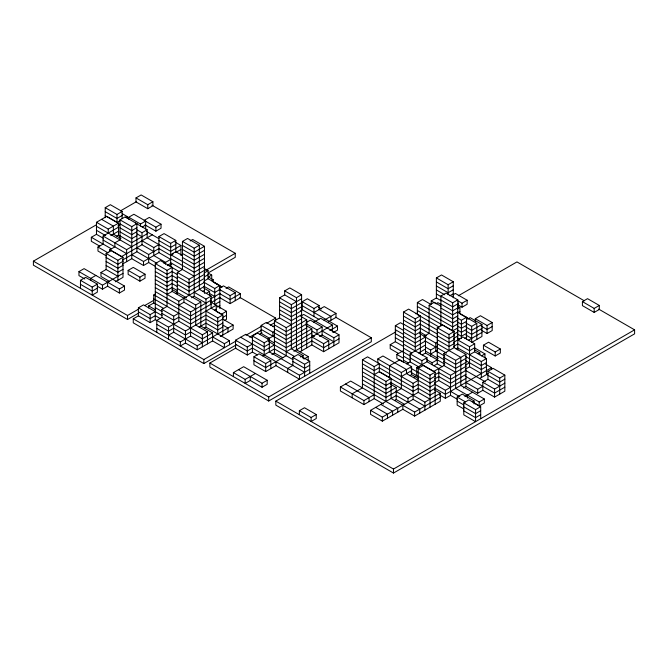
<?xml version="1.0" encoding="UTF-8"?>
<svg xmlns="http://www.w3.org/2000/svg" width="668" height="668" viewBox="0 0 668 668"><rect width="100%" height="100%" fill="white"/><g stroke="black" fill="none" stroke-linecap="round" stroke-linejoin="round"><path stroke-width="1" d="M105.218 217.684L105.218 207.664L110.354 204.7L122.119 211.489L122.119 218.511M136.005 197.912L141.132 194.947L152.897 201.736L152.897 205.744L147.77 208.708L136.005 201.92L136.005 197.912L147.77 204.7L152.897 201.736M103.189 238.2L96.468 234.318L96.468 222.294L106.73 216.365L118.495 223.162L118.495 235.186L116.783 236.171M138.293 313.284L127.521 319.504L33.4 265.163L33.4 261.155L96.242 224.874M120.482 210.879L136.648 201.544M105.218 207.664L116.983 214.453L122.119 211.489M122.119 215.497L116.983 218.461L105.218 211.672M109.736 251.819L109.736 249.815L114.863 246.859L114.863 242.851L119.998 239.887L119.998 219.847L125.125 216.883L136.89 223.671L136.89 251.736L157.055 263.376M99.741 246.141L91.332 241.29L91.332 237.282L96.468 234.318M120.407 220.498L116.983 222.469L116.983 214.453M125.534 217.534L127.246 216.549L127.246 218.553M96.468 222.294L108.233 229.082L118.495 223.162M128.749 219.246L128.749 217.234L133.884 214.278L145.649 221.066L145.649 229.082M117.844 225.984L120.407 224.506M106.371 255.894L97.971 251.043L97.971 247.035L103.097 244.071L103.097 236.054L118.495 227.17M110.796 235.62L118.495 231.178M119.998 219.847L131.763 226.636L136.89 223.671M128.749 217.234L140.514 224.03L145.649 221.066M136.89 227.679L131.763 230.644L119.998 223.855M142.226 227.053L145.649 225.074M136.89 231.687L131.763 234.652L119.998 227.863M117.877 276.293L106.112 269.505L106.112 253.473L111.239 250.508L123.004 257.297L123.004 277.345L115.305 281.787M136.89 235.695L131.763 238.66L119.998 231.871M136.982 229.825L142.017 232.74L147.152 229.775L147.152 237.791L170.682 251.377L180.936 245.457L180.936 255.477M84.836 279.007L78.958 275.608L78.958 271.6L84.085 268.636L119.38 289.01L124.507 286.054L124.507 290.062L119.38 293.018L107.615 286.23L102.48 289.194L97.445 286.28M161.038 224.206L149.273 217.417L144.146 220.382L155.903 227.17L161.038 224.206L161.038 228.214L155.903 231.178L144.981 224.874M147.152 233.783L131.763 242.668L119.998 235.879M103.097 236.054L126.628 249.64L152.279 234.827M80.461 280.309L85.587 277.345L97.353 284.134L97.353 292.15L92.226 295.114L92.226 287.098L80.461 280.309L80.461 288.325M153.782 251.552L142.017 244.764L121.501 256.612L109.736 249.815M106.112 253.473L117.877 260.261L123.004 257.297M131.763 254.692L143.528 261.489L158.917 252.604L158.917 236.564L164.044 233.608L175.809 240.396L175.809 252.421L180.936 249.465M95.85 275.425L90.723 278.389L90.723 280.393M109.385 281.328L100.977 276.477L100.977 272.469L106.112 269.505M122.353 260.128L136.89 251.736M123.004 261.313L117.877 264.269L106.112 257.481M122.353 264.136L131.763 258.708L143.528 265.497L148.655 262.532L155.377 266.415M123.004 265.321L117.877 268.277L106.112 261.489M142.017 240.756L153.782 247.544L158.917 244.588M92.226 287.098L97.353 284.134M123.004 269.329L117.877 272.285L106.112 265.497M136.89 247.728L148.655 254.516L158.917 248.596L170.682 255.385L173.246 253.907M179.082 271.55L170.674 266.699L170.682 243.361L175.809 240.396M97.353 288.142L92.226 291.106L80.461 284.317M78.958 271.6L102.48 285.186L123.004 273.337M128.131 270.373L133.266 267.409L145.031 274.206L145.031 278.214L139.896 281.178L128.131 274.381L128.131 270.373L139.896 277.162L145.031 274.206M175.809 244.404L170.682 247.369L158.917 240.58M177.312 294.488L177.312 272.444L182.439 269.48L182.439 241.424L187.574 238.459L199.34 245.248L199.34 289.344L211.105 296.141L211.105 308.165L222.861 314.954L222.861 335.002M190.138 240.989L192.701 239.503L204.466 246.3L204.466 293.394M162.007 315.538L143.52 304.867L138.393 307.831L138.393 315.847L150.158 322.636L155.285 319.68L155.285 263.559L160.42 260.595L172.177 267.384L172.177 291.44L195.707 305.026L200.843 302.061L200.843 326.109L212.608 332.906L212.608 340.922L197.21 349.807L185.453 343.018L180.318 345.974L180.318 341.966L156.788 328.38M163.844 263.342L170.682 259.393L158.917 252.604M182.439 241.424L194.204 248.212L199.34 245.248M167.259 265.38L170.682 263.401M169.171 266.006L171.734 264.528M204.466 246.3L194.204 252.22L182.439 245.432M155.285 263.559L167.05 270.348L172.177 267.384M204.466 250.308L194.204 256.228L182.439 249.44M172.177 271.392L167.05 274.356L155.285 267.567M204.466 254.316L194.204 260.236L182.439 253.448M172.177 275.4L167.05 278.364L155.285 271.575M204.466 258.324L194.204 264.244L182.439 257.456M172.177 279.416L167.05 282.372L155.285 275.583M204.466 262.332L194.204 268.252L170.674 254.667L175.809 251.711L182.531 255.594M172.177 283.424L167.05 286.38L155.285 279.591M148.655 307.915L148.655 305.911L153.782 302.955L153.782 294.939L155.494 293.945M204.466 266.34L194.204 272.26L170.674 258.683M172.177 287.432L167.05 290.388L155.285 283.599M177.312 272.444L189.077 279.232L204.466 270.348M33.4 261.155L127.521 315.488L138.293 309.276M144.572 305.643L153.556 300.458M205.627 270.398L235.253 253.289L235.253 257.305L208.316 272.853M167.05 294.396L172.177 291.44M203.815 273.17L208.09 270.707L208.09 278.723L219.856 285.512L219.856 308.566M204.466 274.356L189.077 283.24L177.312 276.452M175.601 293.469L177.312 292.484M203.815 277.178L208.09 274.715M236.171 344.913L203.849 363.567L133.258 322.819L133.258 318.811L138.652 315.697M204.466 278.364L189.077 287.248L177.312 280.46M208.299 277.045L211.714 275.074L211.714 279.082M203.815 281.186L208.09 278.723M204.466 282.372L189.077 291.256L177.312 284.468M138.393 307.831L150.158 314.62L155.285 311.655M222.861 322.97L217.735 325.934L205.969 319.145L185.453 330.986L161.923 317.409L161.923 309.384L167.05 306.428L167.05 270.348M211.514 280.752L213.226 279.767L213.226 281.771M155.285 287.607L178.815 301.193L204.466 286.38M178.815 305.201L183.942 302.237L195.707 309.034M191.641 297.794L194.204 296.316L205.969 303.105M202.755 291.382L204.466 290.388M156.788 332.388L156.788 320.364L161.923 317.409M206.178 293.411L209.593 291.44L209.593 295.448M203.798 282.172L214.729 288.476L219.856 285.512M219.204 288.342L223.479 285.871L235.245 292.659L235.245 300.683M161.923 309.384L173.688 316.181L178.815 313.217M219.856 289.52L214.729 292.484L203.798 286.18M194.204 292.308L205.969 299.097L211.105 296.141M226.051 288.401L228.615 286.914L240.38 293.711L240.38 297.719L230.118 303.639L219.196 297.335M210.453 298.963L219.856 293.528M155.285 291.615L190.58 311.989L211.105 300.149M156.788 320.364L168.553 327.161L178.815 321.233L202.346 334.818L207.472 331.854L207.472 343.886M210.453 302.971L219.856 297.544M211.105 304.157L190.58 316.006L155.285 295.623M214.729 288.476L214.729 304.508L219.856 301.552M219.196 289.319L230.118 295.623L235.245 292.659M216.232 311.213L216.232 305.201L190.58 320.014L155.285 299.631M168.553 335.177L173.688 332.213L197.21 345.799L233.124 325.065L233.124 329.074L220.298 336.48M217.292 307.038L219.856 305.56M240.38 293.711L230.118 299.631L219.196 293.327M214.52 310.194L216.232 309.209M199.131 327.103L205.969 323.153L217.735 329.942L222.861 326.978M224.782 320.306L226.494 319.321L226.494 311.305L221.359 314.269L216.315 311.355M205.969 311.121L217.735 317.918L222.861 314.954M180.318 341.966L190.58 336.046L202.346 342.834M204.258 328.147L205.969 327.161L229.5 340.747L229.5 344.755M223.07 317.283L226.494 315.313M222.861 318.962L217.735 321.926L205.969 315.137L190.58 324.022L178.815 317.225L173.688 320.189L161.923 313.392M296.467 301.685L284.702 294.889L284.702 290.881L289.829 287.925L301.594 294.713L301.594 350.834M212.608 332.906L202.346 338.826L190.58 332.038L185.453 335.002L173.688 328.205L168.553 331.169L156.788 324.372M291.34 324.69L279.575 317.901L279.575 297.853L284.702 294.889M284.702 290.881L296.467 297.678L301.594 294.713M279.575 297.853L291.34 304.65L301.594 298.721M212.608 336.914L224.373 343.703L229.5 340.747M257.456 354.967L252.421 352.061L247.285 355.025L235.52 348.228L235.52 340.212L245.782 334.292L252.504 338.167M269.58 338.275L261.171 333.424L261.171 325.399L266.307 322.444L274.707 327.295M319.02 319.429L302.212 309.727L302.212 301.711L307.347 298.746L319.112 305.535L319.112 309.543L330.877 316.34L330.877 320.348M301.594 302.729L291.34 308.658L279.575 301.861M133.258 318.811L203.849 359.559L236.171 340.905M246.041 335.202L261.305 326.385M266.691 323.279L275.675 318.093L275.675 320.097M282.848 357.781L274.439 352.929L274.439 320.857L279.575 317.901M301.594 306.737L291.34 312.666L279.575 305.869M249.632 337.131L261.305 330.401M270.281 325.216L274.773 322.619M252.421 352.061L252.421 336.029L257.547 333.065L269.313 339.853L269.313 351.877L304.608 372.26M335.645 317.183L371.299 337.766L371.299 341.774L268.695 401.009L209.869 367.049L209.869 363.041L235.971 347.97M259.376 334.459L262.073 332.898M272.87 326.669L274.673 325.625M300.775 310.553L302.571 309.518M301.594 310.745L291.34 316.674L279.575 309.877M301.594 314.753L291.34 320.682L279.575 313.885M235.52 340.212L247.285 347.001L252.421 344.045M261.171 325.399L272.936 332.196L274.648 331.211M301.151 315.906L303.715 314.428L339.01 334.802L339.01 342.818L323.621 351.702L311.856 344.913L299.89 351.819M302.212 301.711L313.977 308.499L319.112 305.535M274.439 320.857L286.205 327.654L301.594 318.77M274.648 335.219L267.81 339.169L274.531 343.043M313.977 312.507L324.239 306.587L336.004 313.375L336.004 317.384L328.305 321.826M252.421 336.029L264.186 342.818L269.313 339.853M306.729 347.869L306.729 319.813L286.205 331.662L274.439 324.865M269.313 343.861L264.186 346.826L252.421 340.037M306.078 322.636L310.353 320.172L322.118 326.961L322.118 334.977L333.883 341.774M306.729 323.821L286.205 335.67L274.439 328.873M235.52 344.22L247.285 351.009L252.421 348.053L299.473 375.224L299.473 379.232L275.942 365.646L265.689 371.567L253.924 364.778L253.924 356.762L259.05 353.798L270.816 360.586L270.816 368.602M274.439 344.913L264.186 350.834L240.655 337.248M313.776 322.201L320.615 318.252L332.38 325.049L332.38 332.063M306.729 327.829L286.205 339.678L274.439 332.881M233.399 372.61L243.661 366.69L267.192 380.276L267.192 384.284L262.056 387.248L250.3 380.451L245.164 383.415L245.164 379.407L233.399 372.61L233.399 376.627M262.474 355.827L274.439 348.921L292.926 359.593M324.03 320.289L336.004 313.375M311.856 344.913L311.856 328.873L286.205 343.686L274.439 336.897M271.876 354.407L274.439 352.929M311.856 332.881L286.205 347.694L274.439 340.905M306.061 323.613L316.991 329.925L322.118 326.961M253.924 356.762L265.689 363.551L270.816 360.586M286.205 351.702L332.38 325.049M245.164 379.407L255.426 373.487M293.903 351.268L311.856 340.905L323.621 347.694L339.01 338.81M319.554 336.463L322.118 334.977M329.817 330.535L337.507 326.093L337.507 330.101L333.232 332.572M287.708 372.435L287.708 368.427L292.843 365.463L292.843 357.447L297.97 354.491L309.735 361.279L309.735 373.303M431.244 303.94L431.244 300.934L436.379 297.97L436.379 277.93L441.506 274.966L453.271 281.754L453.271 297.794M300.533 357.013L303.105 355.535L303.105 358.541M311.856 336.897L323.621 343.686L328.756 340.722L328.756 348.738M322.118 330.969L333.883 337.766L339.01 334.802M238.534 369.654L262.056 383.24L267.192 380.276M303.957 359.05L308.232 356.578L308.232 360.586M292.843 357.447L304.608 364.244L309.735 361.279M439.21 327.128L417.358 314.519L417.358 302.487L422.493 299.531L430.893 304.383M436.379 277.93L448.136 284.718L453.271 281.754M309.735 365.287L304.608 368.252L292.843 361.455M403.472 362.173L403.472 312.065L408.599 309.1L420.364 315.897L420.364 353.982M453.271 285.762L448.136 288.726L436.379 281.938M299.473 375.224L309.735 369.295M440.888 326.093L440.888 296.033L446.015 293.068L457.78 299.865L457.78 349.965M453.271 289.77L448.136 292.734L436.379 285.946M209.869 363.041L268.695 397.001L371.299 337.766M437.465 342.099L435.761 343.085L423.996 336.296L429.123 333.332L429.123 305.276L434.25 302.312L440.98 306.195M403.739 346.558L395.331 341.707L395.331 325.675L400.466 322.711L403.823 324.648M415.855 313.826L417.567 312.841M436.171 303.656L437.882 302.671L441.239 304.608M449.848 295.757L453.271 293.786M452.829 294.93L455.392 293.452L467.157 300.241L467.157 304.249L462.022 307.213L457.822 304.783M403.472 312.065L415.237 318.861L420.364 315.897M598.678 309.1L634.6 329.842L634.6 333.85L393.485 473.053L275.834 405.134L275.834 401.126L395.94 331.779M458.256 295.807L516.957 261.914L584.308 300.8M420.364 319.905L415.237 322.869L403.472 316.073M440.888 296.033L452.654 302.821L457.78 299.865M420.364 323.913L415.237 326.877L403.472 320.081M457.78 303.873L452.654 306.829L440.888 300.041M352.17 397.802L352.17 393.794L362.432 387.874L362.432 359.81L367.559 356.854L379.324 363.642L379.324 371.659L391.089 378.455L391.089 398.495L414.619 412.081L440.27 397.268M398.604 353.531L390.204 348.679L390.204 344.671L395.331 341.707M456.987 300.291L462.022 303.205L467.157 300.241M420.364 327.921L415.237 330.885L403.472 324.089M457.78 307.881L452.654 310.837L440.888 304.049M457.338 309.025L459.901 307.547L459.901 313.559M420.364 331.929L415.237 334.893L403.472 328.097M457.78 311.889L452.654 314.853L440.888 308.057M418.243 380.368L413.116 383.332L377.821 362.949L377.821 358.941L382.956 355.986L406.478 369.563L406.478 373.579L430.008 387.156L435.144 384.2M457.338 313.033L459.901 311.555M420.364 335.937L415.237 338.901L403.472 332.105M442.308 366.732L437.264 363.818L437.264 327.746L442.391 324.782L454.156 331.57L454.156 347.611L465.922 354.399L465.922 386.471L477.687 393.26L482.814 390.296L494.579 397.093L504.841 391.172L504.841 375.132L493.076 368.344L487.949 371.299L487.949 379.324L499.714 386.112M457.78 315.897L452.654 318.861L429.123 305.276M362.432 359.81L374.197 366.607L379.324 363.642M444.83 364.177L425.499 353.021L425.499 336.989L415.237 342.909L403.472 336.121M299.364 410.695L304.499 407.739L316.256 414.527L316.256 418.535L311.129 421.5L311.129 417.492L299.364 410.695L299.364 414.711M383.44 404.006L374.197 398.671L363.935 404.599L340.404 391.014L340.404 387.006L350.667 381.077L397.727 408.248L397.727 412.256M402.721 361.831L396.842 358.432L396.842 354.424L403.681 350.475M457.78 319.905L452.654 322.869L417.358 302.487M379.324 367.65L374.197 370.615L362.432 363.818M425.499 340.997L415.237 346.917L403.472 340.129M457.204 317.834L461.413 320.264L466.54 317.3L466.54 339.344M457.78 323.913L452.654 326.877L417.358 306.495M467.6 319.137L470.163 317.659L481.929 324.448L481.929 336.472L471.666 342.4L471.666 326.36L465.788 322.97M374.197 374.623L379.324 371.659M419.354 367.241L410.11 361.906L410.11 353.89L425.499 345.005M466.54 321.308L461.413 324.272L457.204 321.842M417.358 310.503L452.654 330.885L457.78 327.921M475.299 321.709L475.299 318.703L480.426 315.739L492.191 322.535L492.191 330.551L487.064 333.516L481.177 330.117M437.264 327.746L449.03 334.534L454.156 331.57M418.661 352.963L425.499 349.013M466.54 325.316L461.413 328.28L457.204 325.85M453.505 334.401L457.78 331.929M311.129 417.492L316.256 414.527M454.156 335.586L449.03 338.542L437.264 331.754M406.687 363.876L410.11 361.906M422.076 354.992L425.499 353.021M425.583 347.151L430.626 350.057L437.465 346.107M466.54 329.324L461.413 332.288L457.204 329.858M471.666 326.36L476.802 323.404L476.802 339.436M453.505 338.409L457.78 335.937M454.156 339.594L449.03 342.55L437.264 335.762M430.626 354.065L437.465 350.115M466.54 333.332L461.413 336.296L457.204 333.866M481.929 324.448L471.666 330.376L465.788 326.978M362.432 367.826L385.962 381.411L391.089 378.455M377.821 358.941L401.351 372.527L411.613 366.607L411.613 374.623L418.335 378.505M410.11 353.89L421.875 360.678L427.002 357.722L427.002 361.73L450.533 375.316L465.922 366.423M453.505 342.417L462.916 336.989L474.681 343.778L474.681 351.794L486.446 358.591L486.446 374.623M454.156 343.602L449.03 346.558L437.264 339.77M464.828 338.334L466.54 337.34M481.929 328.456L471.666 334.384L465.788 330.986M475.299 318.703L487.064 325.491L492.191 322.535M391.089 382.463L385.962 385.419L362.432 371.834M401.351 376.535L411.613 370.615M414.177 377.153L416.74 375.666L416.74 367.65L427.002 361.73M453.505 346.425L457.78 343.953L469.546 350.75L474.681 347.786M430.008 399.188L418.243 392.392L418.243 368.344L423.378 365.379L435.144 372.168L435.144 404.24M455.66 372.352L443.894 365.555L443.894 353.531L454.156 347.611M340.404 387.006L363.935 400.591L374.197 394.663M468.251 340.363L481.929 332.464M492.191 326.543L487.064 329.508L481.177 326.109M391.089 386.471L385.962 389.427L362.432 375.85M409.901 375.608L411.613 374.623M426.251 359.376L432.129 362.774L437.264 359.81M456.077 348.955L457.78 347.961L481.311 361.547L486.446 358.591M404.624 404.39L396.224 399.539L396.224 387.515L385.962 393.444L362.432 379.858M433.841 365.797L437.264 363.818M457.78 339.945L469.546 346.742L474.681 343.778M443.894 365.555L433.641 371.483L410.11 357.898M418.243 368.344L430.008 375.132L435.144 372.168M443.894 353.531L455.66 360.328L465.922 354.399M434.392 389.861L440.27 393.26L440.27 401.276L414.619 416.089L402.854 409.292L382.338 421.141L370.573 414.352L370.573 410.344L396.224 395.531L419.754 409.117L419.754 413.125M483.432 345.181L488.567 342.216L500.332 349.013L500.332 353.021L495.197 355.986L483.432 349.189L483.432 345.181L495.197 351.978L500.332 349.013M434.492 374.998L438.767 372.527L450.533 379.324L465.922 370.431M469.546 354.758L474.681 351.794M435.144 376.184L430.008 379.14L418.243 372.352M465.922 358.407L455.66 364.336L443.894 357.539M394.512 400.533L396.224 399.539M434.492 379.006L438.767 376.535L450.533 383.332L465.922 374.447M478.096 353.831L479.808 352.846L479.808 354.85M435.144 380.192L430.008 383.148L418.243 376.36M465.922 362.415L455.66 368.344L443.894 361.547M396.224 391.523L407.989 398.32L418.243 392.392M434.492 383.014L438.767 380.543L450.533 387.34M465.27 365.246L469.546 362.774M481.519 355.86L484.935 353.89L484.935 357.898M370.573 410.344L382.338 417.133L413.116 399.364L424.881 406.152M465.27 369.254L469.546 366.782L481.311 373.579M582.413 301.619L587.539 298.663L599.305 305.451L599.305 309.459L594.178 312.424L582.413 305.627L582.413 301.619L594.178 308.416L599.305 305.451M435.144 388.208L430.008 391.164L418.243 384.376L413.116 387.34L379.499 367.934M435.144 392.216L430.008 395.18L418.243 388.384L413.116 391.348L379.499 371.942M486.446 362.599L481.311 365.555L465.345 356.336M390.429 382.255L424.881 402.144L440.27 393.26M434.476 383.991L445.397 390.296L465.922 378.455M486.446 366.607L481.311 369.563L465.345 360.353M491.573 369.654L491.573 367.65L445.397 394.312L434.476 387.999M439.519 394.922L445.397 398.32L450.533 395.356L457.254 399.239M463.358 387.949L465.922 386.471M479.599 378.572L488.149 373.637M463.893 408.991L457.162 405.109L457.162 397.093L462.298 394.128L474.063 400.925L474.063 403.931M482.814 390.296L482.814 382.28L487.949 379.324M464.861 396.658L472.56 392.216M465.922 382.463L477.687 389.252L482.814 386.288M487.949 371.299L499.714 378.096L504.841 375.132M463.801 402.837L475.566 409.626L475.566 421.658L463.801 414.861L463.801 402.837L468.928 399.873L480.693 406.67L480.693 418.694M504.841 379.14L499.714 382.104L487.949 375.316M472.351 401.911L474.063 400.925M482.814 382.28L494.579 389.077L504.841 383.148M455.66 360.328L455.66 388.384L479.19 401.969L484.325 399.005L484.325 403.013L479.19 405.977L474.146 403.063M504.841 387.156L494.579 393.085L465.17 376.101M475.566 409.626L480.693 406.67M480.693 410.678L475.566 413.642L463.801 406.845M480.693 414.686L475.566 417.65L463.801 410.853M275.834 401.126L393.485 469.045L634.6 329.842M436.379 289.954L444.779 294.805M436.379 293.962L441.414 296.868M457.38 306.086L459.901 307.547M436.379 297.97L441.414 300.884M457.296 311.964L466.54 317.3M465.037 316.607L476.802 323.404M460.168 313.977L462.69 315.438M463.534 315.922L468.569 318.828M431.244 300.934L436.287 303.84M465.788 334.994L471.666 338.392M457.204 337.874L459.726 339.336M474.856 348.07L484.935 353.89M474.764 349.932L479.808 352.846M419.88 319.98L437.523 330.167M419.88 323.988L437.523 334.175M485.694 364.252L491.573 367.65M419.88 327.996L437.523 338.183M419.88 332.004L426.601 335.887M419.613 333.591L425.499 336.989M437.264 343.778L460.795 357.363L460.795 385.419L484.325 399.005M437.264 347.786L446.508 353.121M424.831 340.789L435.761 347.093M395.331 325.675L403.739 330.526M437.264 351.794L444.83 356.161M438.283 352.562L435.761 351.109L435.761 343.085M395.331 329.683L403.739 334.534M465.262 370.231L485.427 381.871M437.264 355.802L444.83 360.169M395.331 333.691L403.739 338.542M425.583 351.159L438.191 358.432M395.331 337.699L403.739 342.55M403.472 344.137L427.002 357.722M403.472 348.145L411.872 352.996M151.887 205.168L235.253 253.289M403.472 352.153L410.194 356.036M390.204 344.671L403.647 352.428M403.472 356.161L410.194 360.044M318.711 307.405L321.383 308.95M396.842 354.424L403.564 358.307M416.74 367.65L418.418 368.619M403.472 360.169L408.515 363.083M411.613 366.607L399.848 359.81L389.586 365.738L389.586 377.762M410.862 368.26L418.418 372.627M302.212 305.719L337.507 326.093M450.533 391.348L459.776 396.683M457.162 397.093L465.571 401.944M410.862 372.276L418.418 376.635M457.162 401.101L463.893 404.983M175.058 242.058L180.936 245.457M300.842 316.415L306.729 319.813M122.202 213.635L127.246 216.549M135.387 222.987L147.152 229.775M158.917 236.564L170.682 243.361M146.401 231.437L159.001 238.71M305.977 325.483L311.856 328.873M203.89 268.277L208.09 270.707M311.948 331.019L328.756 340.722M208.358 273.129L211.714 275.074M136.982 233.833L142.017 236.748M105.218 215.68L116.148 221.985M311.948 335.027L314.469 336.488M208.182 276.861L213.226 279.767M212.466 281.428L218.352 284.827M390.337 384.117L396.224 387.515M214.019 282.497L222.06 287.14M239.929 297.46L275.675 318.093M101.594 219.329L113.36 226.126L113.36 234.142L120.925 238.509M170.674 262.691L194.204 276.268M118.495 235.186L120.173 236.155M203.715 288.042L209.593 291.44M96.468 226.302L131.763 246.676M172.361 271.676L177.396 274.59M209.685 293.586L214.729 296.492M96.468 230.31L105.711 235.645M362.432 383.866L385.962 397.452L401.351 388.559L401.351 372.527M172.361 275.684L177.396 278.598M261.171 329.407L274.615 337.173M308.232 356.578L296.467 349.79L296.467 297.678M172.361 279.692L177.396 282.606M210.345 301.802L216.232 305.201M103.097 240.062L126.628 253.648M214.729 304.508L226.494 311.305M303.105 355.535L291.34 348.738L291.34 304.65M172.361 283.7L177.396 286.614M91.332 237.282L111.506 248.922M345.54 384.042L369.07 397.627L369.07 401.635M380.827 404.416L392.592 411.212L392.592 415.22M177.312 288.476L200.843 302.061M268.561 341.515L294.613 356.553M172.361 287.708L177.396 290.622M172.269 289.57L186.556 297.819M97.971 247.035L108.057 252.855M223.045 319.246L233.124 325.065M375.7 407.38L387.465 414.177L387.465 418.185M222.953 325.116L227.997 328.03L227.997 332.038M153.782 294.939L155.46 295.907M153.782 298.947L155.46 299.915M207.472 331.854L195.707 325.065L195.707 305.026M155.285 303.639L163.693 308.491M100.977 272.469L124.507 286.054M153.782 302.955L155.46 303.923M253.924 360.77L265.689 367.559L286.205 355.71L286.205 327.654M155.285 307.647L162.007 311.53M212.608 340.922L224.373 347.711L224.373 343.703M148.655 305.911L155.377 309.793M160.328 318.578L155.285 315.672L150.158 318.628L138.393 311.839M155.285 319.68L156.963 320.648M594.178 308.416L594.178 312.424M499.714 378.096L499.714 394.128M495.197 351.978L495.197 355.986M494.579 389.077L494.579 397.093M487.064 325.491L487.064 333.516M481.311 361.547L481.311 377.587M479.19 401.969L479.19 405.977M477.687 389.252L477.687 393.26M469.546 346.742L469.546 366.782M467.425 395.18L467.425 398.186M462.022 303.205L462.022 307.213M461.413 320.264L461.413 338.3M458.398 302.846L458.398 306.854M452.654 302.821L452.654 330.885M450.533 375.316L450.533 395.356M449.03 334.534L449.03 350.566M448.136 284.718L448.136 294.738M445.397 390.296L445.397 398.32M438.767 368.519L438.767 380.543M432.129 362.774L432.129 364.778M430.626 350.057L430.626 356.069M430.008 375.132L430.008 407.204M424.881 402.144L424.881 410.16M421.875 360.678L421.875 364.686M415.237 318.861L415.237 350.925M414.619 412.081L414.619 416.089M413.116 383.332L413.116 399.364M407.989 398.32L407.989 402.328M402.854 405.284L402.854 409.292M393.485 469.045L393.485 473.053M385.962 381.411L385.962 401.46M382.338 417.133L382.338 421.141M374.197 366.607L374.197 398.671M363.935 400.591L363.935 404.599M333.883 337.766L333.883 345.782M323.621 343.686L323.621 351.702M316.991 329.925L316.991 333.933M313.977 308.499L313.977 316.515M304.608 364.244L304.608 376.268M275.942 361.639L275.942 365.646M272.936 332.196L272.936 336.204M268.695 397.001L268.695 401.009M265.689 363.551L265.689 371.567M264.186 342.818L264.186 354.842M262.056 383.24L262.056 387.248M250.3 376.443L250.3 380.451M247.285 347.001L247.285 355.025M230.118 295.623L230.118 303.639M217.735 317.918L217.735 333.95M205.969 299.097L205.969 327.161M203.849 359.559L203.849 363.567M202.346 334.818L202.346 346.842M197.21 345.799L197.21 349.807M194.204 248.212L194.204 296.316M190.58 311.989L190.58 336.046M189.077 279.232L189.077 295.264M185.453 330.986L185.453 343.018M183.942 298.229L183.942 302.237M178.815 301.193L178.815 321.233M173.688 316.181L173.688 332.213M168.553 327.161L168.553 339.185M165.547 264.361L165.547 262.357L153.782 255.56L153.782 247.544M155.903 227.17L155.903 231.178M150.158 314.62L150.158 322.636M148.655 254.516L148.655 262.532M147.77 204.7L147.77 208.708M143.528 261.489L143.528 265.497M142.017 232.74L142.017 244.764M140.514 224.03L140.514 226.034M139.896 277.162L139.896 281.178M131.763 226.636L131.763 258.708M127.521 315.488L127.521 319.504M126.628 249.64L126.628 261.664M119.38 289.01L119.38 293.018M117.877 260.261L117.877 280.309M108.233 229.082L108.233 233.09M107.615 282.222L107.615 286.23M102.48 285.186L102.48 289.194"/></g></svg>
